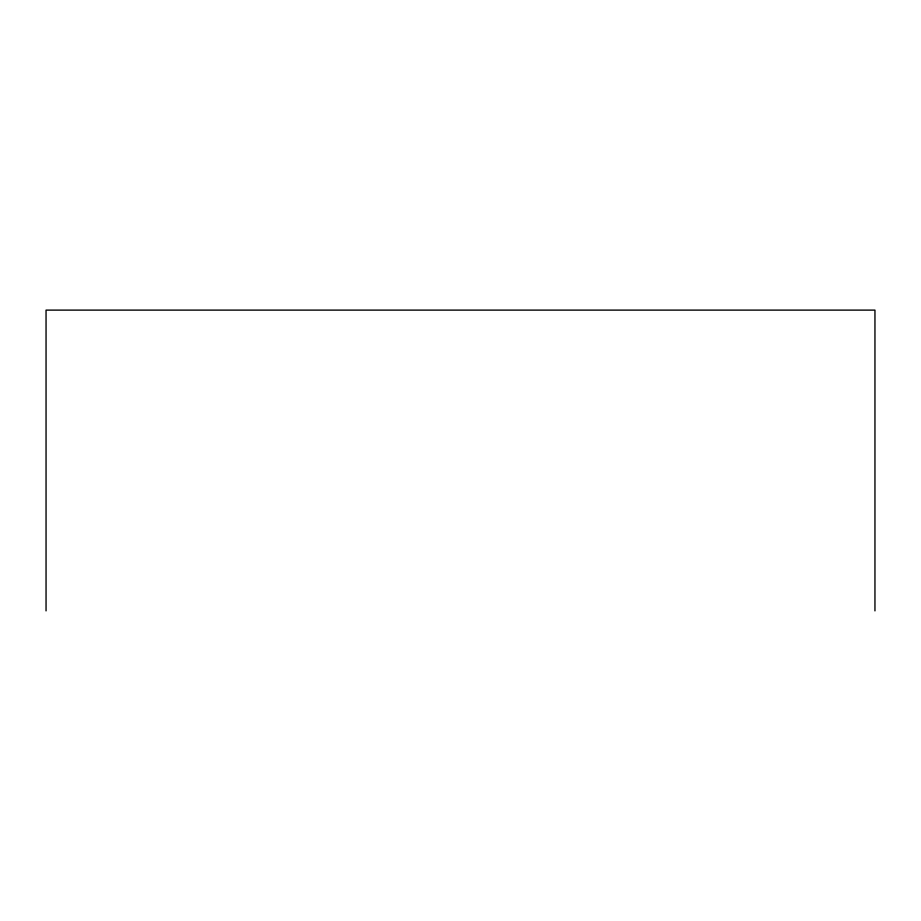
<?xml version="1.0" encoding="UTF-8"?>
<svg xmlns="http://www.w3.org/2000/svg" width="921" height="921" viewBox="0 0 921 921"><rect width="100%" height="100%" fill="white"/><g stroke="black" fill="none" stroke-linecap="round" stroke-linejoin="round"><path stroke-width="1.38" d="M874.95 610.888L874.95 310.112L46.05 310.112L46.05 610.888"/></g></svg>
